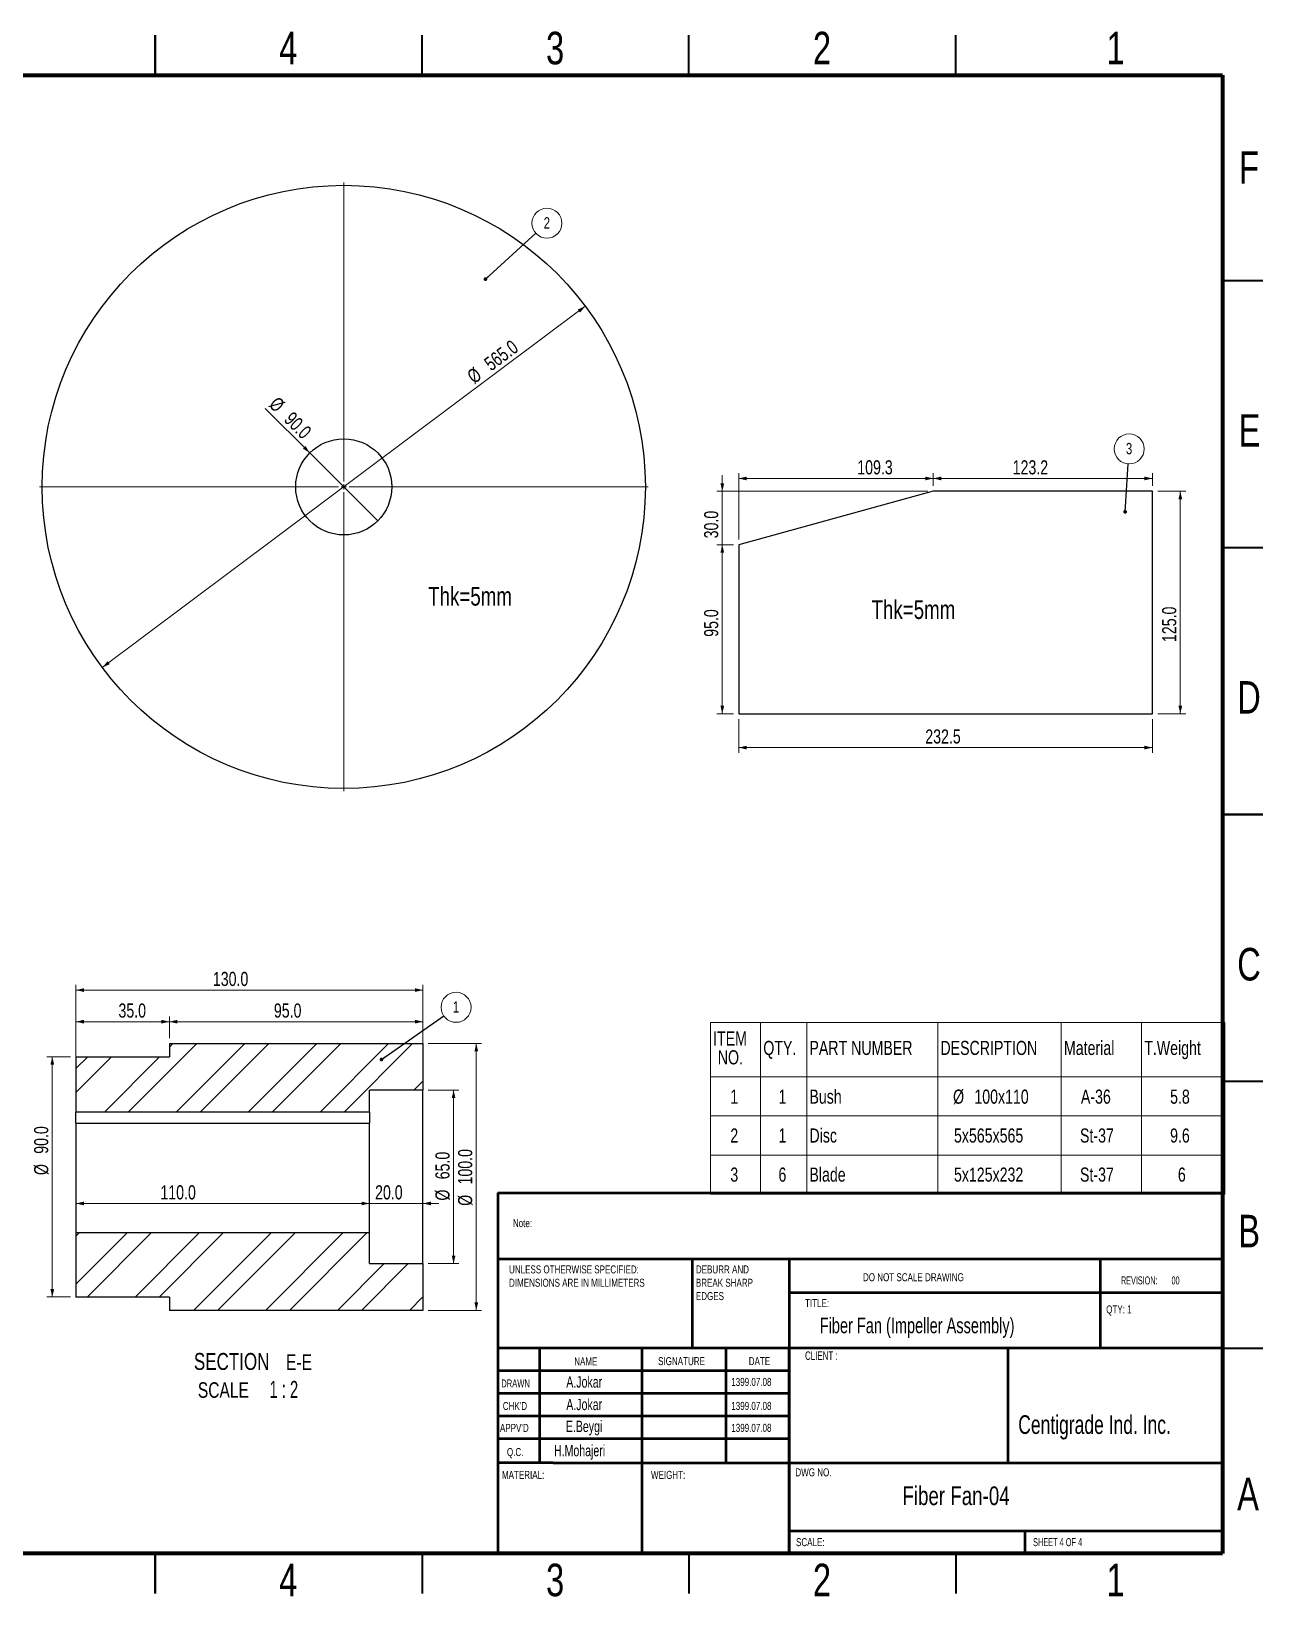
# Paper-space layout 'Sheet4' of a CAD drawing. Header units: millimetres. Extents: x 2 to 418, y 2 to 295.
# Drawn here: x 186.8 to 417.5, y 1.9 to 295.2 of the extents above; entities that cross this region are included whole.
import ezdxf

# ---------------------------------------------------------------- set-up
doc = ezdxf.new("R2010")
doc.units = ezdxf.units.MM
doc.styles.add('SLDTEXTSTYLE0', font='TXT', dxfattribs={"width": 0.75})
doc.styles.add('SLDTEXTSTYLE1', font='TXT', dxfattribs={"width": 0.686449})
doc.styles.add('SLDTEXTSTYLE2', font='TXT', dxfattribs={"width": 0.652778})
doc.styles.add('SLDTEXTSTYLE3', font='TXT', dxfattribs={"width": 0.6875})
doc.styles.add('SLDTEXTSTYLE4', font='TXT', dxfattribs={"width": 0.7})
doc.styles.add('SLDTEXTSTYLE6', font='TXT', dxfattribs={"width": 0.65})
doc.dimstyles.new('SLDDIMSTYLE1', dxfattribs={"dimtxt": 0.18, "dimasz": 0.7, "dimexe": 0, "dimexo": 0.0625, "dimgap": 0, "dimtad": 0, "dimtih": 1, "dimtoh": 1, "dimdec": 0, "dimrnd": 1e-09, "dimzin": 0, "dimdsep": 46, "dimtxsty": 'Standard', "dimblk1": 'DOT', "dimblk2": 'DOT', "dimsah": 1, "dimcen": 0.09, "dimadec": 0, "dimazin": 0, "dimtfac": 0.7, "dimtdec": 0, "dimtofl": 0, "dimtmove": 0, "dimatfit": 3, "dimldrblk": 'DOT', "dimfxl": 0, "dimfrac": 2, "dimtolj": 1, "dimtzin": 0, "dimarcsym": 0})
doc.dimstyles.new('SLDDIMSTYLE30', dxfattribs={"dimtxt": 2.645833, "dimasz": 1.5, "dimexe": 0, "dimexo": 0.0625, "dimgap": 0.661458, "dimtad": 1, "dimdec": 1, "dimlfac": 5, "dimrnd": 1e-09, "dimzin": 4, "dimdsep": 46, "dimtxsty": 'SLDTEXTSTYLE0', "dimblk1": 'NONE', "dimsah": 1, "dimcen": 0, "dimadec": 0, "dimazin": 1, "dimtfac": 1, "dimtdec": 1, "dimtmove": 0, "dimatfit": 3, "dimldrblk": 'NONE', "dimfxl": 0, "dimfrac": 2, "dimtolj": 1, "dimtzin": 12, "dimarcsym": 0})
doc.dimstyles.new('SLDDIMSTYLE34', dxfattribs={"dimtxt": 2.645833, "dimasz": 1.5, "dimexe": 0, "dimexo": 0.0625, "dimgap": 0.661458, "dimtad": 1, "dimdec": 1, "dimlfac": 3, "dimrnd": 1e-09, "dimzin": 4, "dimdsep": 46, "dimtxsty": 'SLDTEXTSTYLE0', "dimsah": 1, "dimcen": 0.09, "dimadec": 0, "dimazin": 1, "dimtfac": 1, "dimtdec": 1, "dimtofl": 0, "dimtmove": 0, "dimatfit": 3, "dimfxl": 0, "dimfrac": 2, "dimtolj": 1, "dimtzin": 12, "dimarcsym": 0})
doc.dimstyles.new('SLDDIMSTYLE37', dxfattribs={"dimtxt": 2.645833, "dimasz": 1.5, "dimexe": 0, "dimexo": 0.0625, "dimgap": 0.661458, "dimtad": 1, "dimdec": 1, "dimlfac": 5, "dimrnd": 1e-09, "dimzin": 4, "dimdsep": 46, "dimtxsty": 'SLDTEXTSTYLE0', "dimsah": 1, "dimcen": 0, "dimadec": 0, "dimazin": 1, "dimtfac": 1, "dimtdec": 1, "dimtmove": 0, "dimatfit": 3, "dimfxl": 0, "dimfrac": 2, "dimtolj": 1, "dimtzin": 12, "dimarcsym": 0})
doc.dimstyles.new('SLDDIMSTYLE4', dxfattribs={"dimtxt": 2.645833, "dimasz": 1.5, "dimexe": 0, "dimexo": 0.0625, "dimgap": 0.661458, "dimtad": 1, "dimdec": 1, "dimlfac": 2, "dimrnd": 1e-09, "dimzin": 4, "dimdsep": 46, "dimtxsty": 'SLDTEXTSTYLE0', "dimsah": 1, "dimcen": 0.09, "dimadec": 0, "dimazin": 1, "dimtfac": 1, "dimtdec": 1, "dimtofl": 0, "dimtmove": 0, "dimatfit": 3, "dimfxl": 0, "dimfrac": 2, "dimtolj": 1, "dimtzin": 12, "dimarcsym": 0})
doc.dimstyles.new('SLDDIMSTYLE40', dxfattribs={"dimtxt": 2.645833, "dimasz": 1.5, "dimexe": 0, "dimexo": 0.0625, "dimgap": 0.661458, "dimtad": 1, "dimdec": 1, "dimlfac": 3, "dimrnd": 1e-09, "dimzin": 12, "dimdsep": 46, "dimtxsty": 'SLDTEXTSTYLE0', "dimsah": 1, "dimcen": 0.09, "dimadec": 0, "dimazin": 3, "dimtfac": 1, "dimtdec": 1, "dimtofl": 0, "dimtmove": 0, "dimatfit": 3, "dimfxl": 0, "dimfrac": 2, "dimtolj": 1, "dimtzin": 12, "dimarcsym": 0})
doc.dimstyles.new('SLDDIMSTYLE41', dxfattribs={"dimtxt": 2.645833, "dimasz": 1.5, "dimexe": 0, "dimexo": 0.0625, "dimgap": 0.661458, "dimtad": 1, "dimdec": 1, "dimlfac": 3, "dimrnd": 1e-09, "dimzin": 4, "dimdsep": 46, "dimtxsty": 'SLDTEXTSTYLE0', "dimsah": 1, "dimcen": 0.09, "dimadec": 0, "dimazin": 1, "dimtfac": 1, "dimtdec": 1, "dimtmove": 0, "dimatfit": 0, "dimfxl": 0, "dimfrac": 2, "dimtolj": 1, "dimtzin": 12, "dimarcsym": 0})
doc.dimstyles.new('SLDDIMSTYLE45', dxfattribs={"dimtxt": 2.645833, "dimasz": 1.5, "dimexe": 0, "dimexo": 0.0625, "dimgap": 0.661458, "dimtad": 1, "dimdec": 1, "dimlfac": 2, "dimrnd": 1e-09, "dimzin": 4, "dimdsep": 46, "dimtxsty": 'SLDTEXTSTYLE0', "dimsah": 1, "dimcen": 0.09, "dimadec": 0, "dimazin": 1, "dimtfac": 1, "dimtdec": 1, "dimtmove": 0, "dimatfit": 0, "dimfxl": 0, "dimfrac": 2, "dimtolj": 1, "dimtzin": 12, "dimarcsym": 0})

# ---------------------------------------------------------------- blocks, each defined once
blk = doc.blocks.new('SW_NOTE_69')
at = {"color": 0, "linetype": 'Continuous', "lineweight": 0, "char_height": 1.5, "attachment_point": 1, "style": 'SLDTEXTSTYLE0'}
for s, insert in [('UNLESS OTHERWISE SPECIFIED:', (0, 1.93)), ('DIMENSIONS ARE IN MILLIMETERS', (0, -0.57))]:
    blk.add_mtext(s, dxfattribs=dict(at, insert=insert))
blk = doc.blocks.new('SW_NOTE_70')
at = {"color": 0, "linetype": 'Continuous', "lineweight": 0, "char_height": 1.5, "attachment_point": 1, "style": 'SLDTEXTSTYLE0'}
for s, insert in [('DEBURR AND', (0, 1.93)), ('BREAK SHARP', (0, -0.57)), ('EDGES', (0, -3.07))]:
    blk.add_mtext(s, dxfattribs=dict(at, insert=insert))
blk = doc.blocks.new('SW_TABLEANNOTATION_2')
at = {"color": 0, "linetype": 'Continuous', "lineweight": 0}
for p, q in [((0, 0), (0, -32.17)), ((96.35, 0), (0, 0)), ((96.35, -32.17), (96.35, 0)), ((9.41, 0), (9.41, -10.19)), ((18.05, 0), (18.05, -10.19)), ((42.59, 0), (42.59, -10.19)), ((65.74, 0), (65.74, -10.19)), ((80.77, 0), (80.77, -10.19)), ((0, -10.19), (96.35, -10.19)), ((9.41, -10.19), (9.41, -32.17)), ((18.05, -10.19), (18.05, -32.17)), ((42.59, -10.19), (42.59, -32.17)), ((65.74, -10.19), (65.74, -32.17)), ((80.77, -10.19), (80.77, -32.17)), ((0, -17.51), (96.35, -17.51)), ((0, -24.84), (96.35, -24.84)), ((0, -32.17), (96.35, -32.17))]:
    blk.add_line(p, q, dxfattribs=at)
at = {"color": 0, "linetype": 'Continuous', "lineweight": 0, "attachment_point": 1, "style": 'SLDTEXTSTYLE0'}
for s, insert, char_height in [('ITEM', (0.5, -1.68), 2.646), ('NO.', (1.38, -5.21), 2.646), ('QTY.', (9.91, -3.45), 2.646), ('PART NUMBER', (18.55, -3.45), 2.6458), ('DESCRIPTION', (43.09, -3.45), 2.6458), ('Material', (66.24, -3.45), 2.646), ('T.Weight', (81.27, -3.45), 2.646), ('1', (3.73, -12.58), 2.65), ('1', (12.75, -12.58), 2.65), ('Bush', (18.55, -12.58), 2.646), ('%%c', (45.46, -12.58), 2.646), ('100x110', (49.45, -12.58), 2.646), ('A-36', (69.41, -12.58), 2.646), ('5.8', (86.12, -12.58), 2.646), ('2', (3.73, -19.86), 2.65), ('1', (12.75, -19.86), 2.65), ('Disc', (18.55, -19.86), 2.646), ('5x565x565', (45.63, -19.86), 2.646), ('St-37', (69.24, -19.86), 2.646), ('9.6', (86.12, -19.86), 2.646), ('3', (3.73, -27.18), 2.65), ('6', (12.75, -27.18), 2.65), ('Blade', (18.55, -27.18), 2.646), ('5x125x232', (45.63, -27.18), 2.646), ('St-37', (69.24, -27.18), 2.646), ('6', (87.58, -27.18), 2.65)]:
    blk.add_mtext(s, dxfattribs=dict(at, insert=insert, char_height=char_height))
blk = doc.blocks.new('_D_131')
at = {"color": 7, "linetype": 'Continuous', "lineweight": 18}
blk.add_line((290.59, 243.69), (200.1, 176.01), dxfattribs=at)
for points in [[(290.59, 243.69), (289.18, 243.07), (289.6, 242.51)], [(200.1, 176.01), (201.51, 176.63), (201.09, 177.19)]]:
    blk.add_solid(points, dxfattribs=at)
at = {"color": 7, "linetype": 'Continuous', "lineweight": 18, "char_height": 2.646, "attachment_point": 1, "rotation": 36.7906, "style": 'SLDTEXTSTYLE0'}
for s, insert in [('565.0', (271.38, 233.58)), ('%%c', (268.18, 231.18))]:
    blk.add_mtext(s, dxfattribs=dict(at, insert=insert))
blk = doc.blocks.new('_D_132')
at = {"color": 7, "linetype": 'Continuous', "lineweight": 18}
for q in [(230.63, 224.56), (251.71, 203.49)]:
    blk.add_line((238.98, 216.22), q, dxfattribs=at)
blk.add_solid([(238.98, 216.22), (238.17, 217.52), (237.67, 217.03)], dxfattribs=at)
at = {"color": 7, "linetype": 'Continuous', "lineweight": 18, "char_height": 2.646, "attachment_point": 1, "rotation": 315, "style": 'SLDTEXTSTYLE0'}
for s, insert in [('%%c', (233.03, 226.96)), ('90.0', (235.85, 224.14))]:
    blk.add_mtext(s, dxfattribs=dict(at, insert=insert))
blk = doc.blocks.new('_NONE')
blk = doc.blocks.new('SW_NOTE_81')
at = {"color": 0, "linetype": 'Continuous', "lineweight": 0}
blk.add_circle((2.08, 1.89), 2.81, dxfattribs=at)
at = {"color": 0, "linetype": 'Continuous', "lineweight": 0, "insert": (2.06, 3.01), "char_height": 2.12, "attachment_point": 2, "style": 'SLDTEXTSTYLE0'}
blk.add_mtext('2', dxfattribs=at)
blk = doc.blocks.new('_DOT')
at = {"color": 0, "linetype": 'ByBlock', "lineweight": -2}
blk.add_line((-0.5, 0), (-1, 0), dxfattribs=at)
at = {"color": 0, "linetype": 'ByBlock', "const_width": 0.5}
blk.add_lwpolyline([(-0.25, 0, 1), (0.25, 0, 1)], format="xyb", close=True, dxfattribs=at)
blk = doc.blocks.new('SW_CENTERMARKSYMBOL_27')
at = {"color": 0, "linetype": 'Continuous', "lineweight": 0}
for p, q in [((0, 1), (0, 57)), ((-1, 0), (-57, 0)), ((0, 0), (-0.5, 0)), ((0, 0), (0, 0.5)), ((0, 0), (0, -0.5)), ((0, 0), (0.5, 0)), ((1, 0), (57, 0)), ((0, -1), (0, -57))]:
    blk.add_line(p, q, dxfattribs=at)
blk = doc.blocks.new('_D_133')
at = {"color": 7, "linetype": 'Continuous', "lineweight": 18}
for p, q in [((319.33, 166.36), (319.33, 160.01)), ((396.83, 166.36), (396.83, 160.01)), ((319.33, 161.01), (396.83, 161.01))]:
    blk.add_line(p, q, dxfattribs=at)
for points in [[(319.33, 161.01), (320.83, 160.66), (320.83, 161.36)], [(396.83, 161.01), (395.33, 161.36), (395.33, 160.66)]]:
    blk.add_solid(points, dxfattribs=at)
at = {"color": 7, "linetype": 'Continuous', "lineweight": 18, "insert": (354.29, 164.42), "char_height": 2.646, "attachment_point": 1, "style": 'SLDTEXTSTYLE0'}
blk.add_mtext('232.5', dxfattribs=at)
blk = doc.blocks.new('_D_134')
at = {"color": 7, "linetype": 'Continuous', "lineweight": 18}
for p, q in [((318.33, 199.02), (315.26, 199.02)), ((316.26, 199.02), (316.26, 167.36)), ((318.33, 167.36), (315.26, 167.36))]:
    blk.add_line(p, q, dxfattribs=at)
for points in [[(316.26, 199.02), (315.91, 197.52), (316.61, 197.52)], [(316.26, 167.36), (316.61, 168.86), (315.91, 168.86)]]:
    blk.add_solid(points, dxfattribs=at)
at = {"color": 7, "linetype": 'Continuous', "lineweight": 18, "insert": (312.85, 181.76), "char_height": 2.646, "attachment_point": 1, "rotation": 90, "style": 'SLDTEXTSTYLE0'}
blk.add_mtext('95.0', dxfattribs=at)
blk = doc.blocks.new('_D_135')
at = {"color": 7, "linetype": 'Continuous', "lineweight": 18}
for p, q in [((397.83, 209.02), (403.07, 209.02)), ((402.07, 167.36), (402.07, 209.02)), ((397.83, 167.36), (403.07, 167.36))]:
    blk.add_line(p, q, dxfattribs=at)
for points in [[(402.07, 209.02), (401.72, 207.52), (402.42, 207.52)], [(402.07, 167.36), (402.42, 168.86), (401.72, 168.86)]]:
    blk.add_solid(points, dxfattribs=at)
at = {"color": 7, "linetype": 'Continuous', "lineweight": 18, "insert": (398.66, 180.78), "char_height": 2.646, "attachment_point": 1, "rotation": 90, "style": 'SLDTEXTSTYLE0'}
blk.add_mtext('125.0', dxfattribs=at)
blk = doc.blocks.new('_D_136')
at = {"color": 7, "linetype": 'Continuous', "lineweight": 18}
for p, q in [((355.78, 210.02), (355.78, 212.43)), ((396.83, 211.43), (355.78, 211.43)), ((396.83, 210.02), (396.83, 212.43))]:
    blk.add_line(p, q, dxfattribs=at)
for points in [[(355.78, 211.43), (357.28, 211.08), (357.28, 211.78)], [(396.83, 211.43), (395.33, 211.78), (395.33, 211.08)]]:
    blk.add_solid(points, dxfattribs=at)
at = {"color": 7, "linetype": 'Continuous', "lineweight": 18, "insert": (370.66, 214.84), "char_height": 2.646, "attachment_point": 1, "style": 'SLDTEXTSTYLE0'}
blk.add_mtext('123.2', dxfattribs=at)
blk = doc.blocks.new('_D_137')
at = {"color": 7, "linetype": 'Continuous', "lineweight": 18}
for p, q in [((319.33, 200.02), (319.33, 212.43)), ((355.78, 211.43), (319.33, 211.43)), ((355.78, 210.02), (355.78, 212.43))]:
    blk.add_line(p, q, dxfattribs=at)
for points in [[(319.33, 211.43), (320.83, 211.08), (320.83, 211.78)], [(355.78, 211.43), (354.28, 211.78), (354.28, 211.08)]]:
    blk.add_solid(points, dxfattribs=at)
at = {"color": 7, "linetype": 'Continuous', "lineweight": 18, "insert": (341.55, 214.84), "char_height": 2.646, "attachment_point": 1, "style": 'SLDTEXTSTYLE0'}
blk.add_mtext('109.3', dxfattribs=at)
blk = doc.blocks.new('_D_138')
at = {"color": 7, "linetype": 'Continuous', "lineweight": 18}
for p, q in [((316.26, 209.02), (316.26, 212.02)), ((354.78, 209.02), (315.26, 209.02)), ((316.26, 199.02), (316.26, 209.02)), ((318.33, 199.02), (315.26, 199.02)), ((316.26, 199.02), (316.26, 196.02))]:
    blk.add_line(p, q, dxfattribs=at)
for points in [[(316.26, 209.02), (316.61, 210.52), (315.91, 210.52)], [(316.26, 199.02), (315.91, 197.52), (316.61, 197.52)]]:
    blk.add_solid(points, dxfattribs=at)
at = {"color": 7, "linetype": 'Continuous', "lineweight": 18, "insert": (312.85, 200.21), "char_height": 2.646, "attachment_point": 1, "rotation": 90, "style": 'SLDTEXTSTYLE0'}
blk.add_mtext('30.0', dxfattribs=at)
blk = doc.blocks.new('SW_NOTE_82')
at = {"color": 0, "linetype": 'Continuous', "lineweight": 0}
blk.add_circle((0.18, 2.8), 2.81, dxfattribs=at)
at = {"color": 0, "linetype": 'Continuous', "lineweight": 0, "insert": (0.16, 3.92), "char_height": 2.12, "attachment_point": 2, "style": 'SLDTEXTSTYLE0'}
blk.add_mtext('3', dxfattribs=at)
blk = doc.blocks.new('_D_145')
at = {"color": 7, "linetype": 'Continuous', "lineweight": 18}
for p, q in [((195.17, 91.64), (195.17, 116.58)), ((260.17, 115.58), (195.17, 115.58)), ((260.17, 97.83), (260.17, 116.58))]:
    blk.add_line(p, q, dxfattribs=at)
for points in [[(195.17, 115.58), (196.67, 115.23), (196.67, 115.93)], [(260.17, 115.58), (258.67, 115.93), (258.67, 115.23)]]:
    blk.add_solid(points, dxfattribs=at)
at = {"color": 7, "linetype": 'Continuous', "lineweight": 18, "insert": (220.82, 118.99), "char_height": 2.646, "attachment_point": 1, "style": 'SLDTEXTSTYLE0'}
blk.add_mtext('130.0', dxfattribs=at)
blk = doc.blocks.new('_D_146')
at = {"color": 7, "linetype": 'Continuous', "lineweight": 18}
for p, q in [((261.17, 96.83), (266.92, 96.83)), ((265.92, 96.83), (265.92, 64.33)), ((261.17, 64.33), (266.92, 64.33))]:
    blk.add_line(p, q, dxfattribs=at)
for points in [[(265.92, 96.83), (265.57, 95.33), (266.27, 95.33)], [(265.92, 64.33), (266.27, 65.83), (265.57, 65.83)]]:
    blk.add_solid(points, dxfattribs=at)
at = {"color": 7, "linetype": 'Continuous', "lineweight": 18, "char_height": 2.646, "attachment_point": 1, "rotation": 90, "style": 'SLDTEXTSTYLE0'}
for s, insert in [('65.0', (262.51, 80.13)), ('%%c', (262.51, 76.14))]:
    blk.add_mtext(s, dxfattribs=dict(at, insert=insert))
blk = doc.blocks.new('_D_147')
at = {"color": 7, "linetype": 'Continuous', "lineweight": 18}
for p, q in [((194.17, 103.08), (189.74, 103.08)), ((190.74, 103.08), (190.74, 58.08)), ((194.17, 58.08), (189.74, 58.08))]:
    blk.add_line(p, q, dxfattribs=at)
for points in [[(190.74, 103.08), (190.39, 101.58), (191.09, 101.58)], [(190.74, 58.08), (191.09, 59.58), (190.39, 59.58)]]:
    blk.add_solid(points, dxfattribs=at)
at = {"color": 7, "linetype": 'Continuous', "lineweight": 18, "char_height": 2.646, "attachment_point": 1, "rotation": 90, "style": 'SLDTEXTSTYLE0'}
for s, insert in [('90.0', (187.33, 84.91)), ('%%c', (187.33, 80.92))]:
    blk.add_mtext(s, dxfattribs=dict(at, insert=insert))
blk = doc.blocks.new('_D_148')
at = {"color": 7, "linetype": 'Continuous', "lineweight": 18}
for p, q in [((261.17, 105.58), (271.17, 105.58)), ((270.17, 105.58), (270.17, 55.58)), ((261.17, 55.58), (271.17, 55.58))]:
    blk.add_line(p, q, dxfattribs=at)
for points in [[(270.17, 105.58), (269.82, 104.08), (270.52, 104.08)], [(270.17, 55.58), (270.52, 57.08), (269.82, 57.08)]]:
    blk.add_solid(points, dxfattribs=at)
at = {"color": 7, "linetype": 'Continuous', "lineweight": 18, "char_height": 2.646, "attachment_point": 1, "rotation": 90, "style": 'SLDTEXTSTYLE0'}
for s, insert in [('100.0', (266.76, 79.16)), ('%%c', (266.76, 75.16))]:
    blk.add_mtext(s, dxfattribs=dict(at, insert=insert))
blk = doc.blocks.new('_D_149')
at = {"color": 7, "linetype": 'Continuous', "lineweight": 18}
for p, q in [((212.67, 106.58), (212.67, 110.66)), ((212.67, 109.66), (260.17, 109.66)), ((260.17, 106.58), (260.17, 110.66))]:
    blk.add_line(p, q, dxfattribs=at)
for points in [[(212.67, 109.66), (214.17, 109.31), (214.17, 110.01)], [(260.17, 109.66), (258.67, 110.01), (258.67, 109.31)]]:
    blk.add_solid(points, dxfattribs=at)
at = {"color": 7, "linetype": 'Continuous', "lineweight": 18, "insert": (232.25, 113.07), "char_height": 2.646, "attachment_point": 1, "style": 'SLDTEXTSTYLE0'}
blk.add_mtext('95.0', dxfattribs=at)
blk = doc.blocks.new('_D_150')
at = {"color": 7, "linetype": 'Continuous', "lineweight": 18}
for p, q in [((195.17, 104.08), (195.17, 110.66)), ((195.17, 109.66), (212.67, 109.66)), ((212.67, 106.58), (212.67, 110.66))]:
    blk.add_line(p, q, dxfattribs=at)
for points in [[(195.17, 109.66), (196.67, 109.31), (196.67, 110.01)], [(212.67, 109.66), (211.17, 110.01), (211.17, 109.31)]]:
    blk.add_solid(points, dxfattribs=at)
at = {"color": 7, "linetype": 'Continuous', "lineweight": 18, "insert": (203.13, 113.07), "char_height": 2.646, "attachment_point": 1, "style": 'SLDTEXTSTYLE0'}
blk.add_mtext('35.0', dxfattribs=at)
blk = doc.blocks.new('_D_151')
at = {"color": 7, "linetype": 'Continuous', "lineweight": 18}
for p, q in [((250.17, 71.08), (250.17, 76.6)), ((260.17, 65.33), (260.17, 76.6)), ((250.17, 75.6), (247.17, 75.6)), ((250.17, 75.6), (260.17, 75.6)), ((260.17, 75.6), (263.17, 75.6))]:
    blk.add_line(p, q, dxfattribs=at)
for points in [[(250.17, 75.6), (248.67, 75.95), (248.67, 75.25)], [(260.17, 75.6), (261.67, 75.25), (261.67, 75.95)]]:
    blk.add_solid(points, dxfattribs=at)
at = {"color": 7, "linetype": 'Continuous', "lineweight": 18, "insert": (251.21, 79.01), "char_height": 2.646, "attachment_point": 1, "style": 'SLDTEXTSTYLE0'}
blk.add_mtext('20.0', dxfattribs=at)
blk = doc.blocks.new('_D_152')
at = {"color": 7, "linetype": 'Continuous', "lineweight": 18}
blk.add_line((250.17, 75.6), (195.17, 75.6), dxfattribs=at)
for points in [[(195.17, 75.6), (196.67, 75.25), (196.67, 75.95)], [(250.17, 75.6), (248.67, 75.95), (248.67, 75.25)]]:
    blk.add_solid(points, dxfattribs=at)
at = {"color": 7, "linetype": 'Continuous', "lineweight": 18, "insert": (210.99, 79.01), "char_height": 2.646, "attachment_point": 1, "style": 'SLDTEXTSTYLE0'}
blk.add_mtext('110.0', dxfattribs=at)
blk = doc.blocks.new('SW_NOTE_83')
at = {"color": 0, "linetype": 'Continuous', "lineweight": 0, "attachment_point": 2}
for s, insert, char_height, style in [('SECTION', (8.68, 4.09), 3.175, 'SLDTEXTSTYLE0'), ('E-E', (21.3, 3.83), 2.91, 'SLDTEXTSTYLE0'), ('SCALE', (7.13, -1.4), 2.91, 'SLDTEXTSTYLE0'), ('1 : 2', (18.45, -1.14), 3.175, 'SLDTEXTSTYLE6')]:
    blk.add_mtext(s, dxfattribs=dict(at, insert=insert, char_height=char_height, style=style))
blk = doc.blocks.new('SW_NOTE_84')
at = {"color": 0, "linetype": 'Continuous', "lineweight": 0}
blk.add_circle((2.3, 1.61), 2.81, dxfattribs=at)
at = {"color": 0, "linetype": 'Continuous', "lineweight": 0, "insert": (2.28, 2.73), "char_height": 2.12, "attachment_point": 2, "style": 'SLDTEXTSTYLE0'}
blk.add_mtext('1', dxfattribs=at)

psp = doc.layouts.new('Sheet4')

# ---------------------------------------------------------------- hatches: boundary and pattern name
at = {"linetype": 'Continuous', "lineweight": 18}
h = psp.add_hatch(dxfattribs=at)
h.set_pattern_fill('ANSI32', angle=3e-322, style=0)
h.paths.add_polyline_path([(212.669153, 103.075298), (195.169153, 103.075298), (195.169153, 92.725298), (250.169153, 92.725298), (250.169153, 96.825298), (260.169153, 96.825298), (260.169153, 105.575298), (212.669153, 105.575298)], flags=0)
h = psp.add_hatch(dxfattribs=at)
h.set_pattern_fill('ANSI32', angle=3e-322, style=0)
h.paths.add_polyline_path([(250.169153, 70.075298), (195.169153, 70.075298), (195.169153, 58.075298), (212.669153, 58.075298), (212.669153, 55.575298), (260.169153, 55.575298), (260.169153, 64.325298), (250.169153, 64.325298)], flags=0)

# ---------------------------------------------------------------- linework, layer by layer
at = {"color": 7, "linetype": 'Continuous', "lineweight": 35}
for p, q in [((210, 294.5), (210, 287)), ((210, 287), (210, 294.5)), ((260, 287), (260, 294.5)), ((310, 287), (310, 294.5)), ((360, 287), (360, 294.5)), ((410, 248.5), (417.5, 248.5)), ((410, 198.5), (417.5, 198.5)), ((417.5, 148.5), (410, 148.5)), ((410, 148.5), (417.5, 148.5)), ((410, 98.5), (417.5, 98.5)), ((410, 48.5), (417.5, 48.5)), ((210, 2.5), (210, 10)), ((210, 10), (210, 2.5)), ((260, 10), (260, 2.5)), ((310, 10), (310, 2.5)), ((360, 10), (360, 2.5))]:
    psp.add_line(p, q, dxfattribs=at)
at = {"color": 7, "linetype": 'Continuous', "lineweight": 70}
for p, q in [((10, 287), (410, 287)), ((410, 287), (410, 10)), ((410, 10), (10, 10))]:
    psp.add_line(p, q, dxfattribs=at)
at = {"color": 7, "linetype": 'Continuous', "lineweight": 25}
for p, q in [((355.78309, 209.024846), (319.334025, 199.024845)), ((396.834025, 209.024846), (355.78309, 209.024846)), ((396.834025, 167.358178), (396.834025, 209.024846)), ((319.334025, 199.024845), (319.334025, 167.358178)), ((319.334025, 167.358178), (396.834025, 167.358178)), ((195.169156, 103.075299), (195.169156, 92.725298)), ((195.169156, 103.075299), (212.669154, 103.075299)), ((212.669154, 105.575298), (212.669154, 103.075299)), ((212.669154, 105.575298), (260.169153, 105.575298)), ((260.169153, 105.575298), (260.169153, 96.825297)), ((260.169153, 96.825297), (250.169154, 96.825297)), ((250.169154, 92.725298), (250.169154, 96.825297)), ((260.169153, 64.325298), (260.169153, 96.825297)), ((250.169154, 92.725298), (195.169156, 92.725298)), ((195.169156, 90.637604), (195.169156, 92.725298)), ((250.169154, 92.725298), (250.169154, 90.637604)), ((195.169156, 90.637604), (250.169154, 90.637604)), ((195.169156, 90.637604), (195.169156, 70.075298)), ((250.169154, 70.075298), (250.169154, 90.637604)), ((195.169156, 70.075298), (195.169156, 58.075297)), ((250.169154, 70.075298), (195.169156, 70.075298)), ((250.169154, 64.325298), (250.169154, 70.075298)), ((250.169154, 64.325298), (260.169153, 64.325298)), ((260.169153, 64.325298), (260.169153, 55.575297)), ((212.669154, 58.075297), (195.169156, 58.075297)), ((212.669154, 58.075297), (212.669154, 55.575297)), ((260.169153, 55.575297), (212.669154, 55.575297))]:
    psp.add_line(p, q, dxfattribs=at)
at = {"color": 7, "linetype": 'Continuous', "lineweight": 50}
for p, q in [((274.2, 77.597005), (410, 77.597005)), ((274.2, 77.597005), (274.2, 65.25)), ((274.2, 65.25), (410, 65.25)), ((274.2, 65.25), (274.2, 10.25)), ((310.6, 65.25), (310.6, 48.5)), ((328.8, 65.25), (328.8, 10)), ((387.090026, 48.5), (387.090026, 65.25)), ((410, 58.875), (328.8, 58.875)), ((410, 48.5), (274.2, 48.5)), ((282, 48.5), (282, 27)), ((301.190952, 48.5), (301.190952, 10.25)), ((316.906076, 48.5), (316.906076, 27)), ((328.8, 10.25), (328.8, 48.5)), ((369.78594, 27), (369.78594, 48.5)), ((328.8, 44.25), (274.2, 44.25)), ((328.8, 40), (274.2, 40)), ((328.8, 35.75), (274.2, 35.75)), ((328.8, 31.5), (274.2, 31.5)), ((284.6, 27), (274.2, 27)), ((284.6, 27), (410, 27)), ((328.8, 14.25), (410, 14.25)), ((373, 10), (373, 14.25))]:
    psp.add_line(p, q, dxfattribs=at)
at = {"color": 7, "linetype": 'Continuous', "lineweight": 25}
for radius in [56.5, 9]:
    psp.add_circle((245.345747, 209.851277), radius, dxfattribs=at)

# ---------------------------------------------------------------- block references
at = {"color": 7, "linetype": 'Continuous', "lineweight": 0}
for name, p in [('SW_CENTERMARKSYMBOL_27', (245.345747, 209.851277)), ('SW_NOTE_81', (281.326612, 257.35865)), ('SW_NOTE_82', (392.314089, 214.165307)), ('SW_NOTE_84', (264.076033, 110.74023)), ('SW_TABLEANNOTATION_2', (314.03304, 109.515046)), ('SW_NOTE_69', (276.30883, 62.069489)), ('SW_NOTE_70', (311.309216, 62.06949)), ('SW_NOTE_83', (215.660744, 43.500171))]:
    psp.add_blockref(name, p, dxfattribs=at)

# ---------------------------------------------------------------- texts
for s, insert, char_height, attachment_point, style in [('4', (234.938617, 295.11369), 6.096, 2, 'SLDTEXTSTYLE0'), ('3', (284.938617, 295.11369), 6.096, 2, 'SLDTEXTSTYLE0'), ('2', (334.938617, 295.11369), 6.096, 2, 'SLDTEXTSTYLE0'), ('1', (389.938617, 295.11369), 6.096, 2, 'SLDTEXTSTYLE0'), ('F', (414.9365, 272.72569), 6.096, 2, 'SLDTEXTSTYLE0'), ('E', (415.010583, 223.47569), 6.096, 2, 'SLDTEXTSTYLE0'), ('Thk=5mm', (261.150375, 191.103419), 3.5, 1, 'SLDTEXTSTYLE0'), ('Thk=5mm', (344.211584, 188.609552), 3.5, 1, 'SLDTEXTSTYLE0'), ('D', (414.93015, 173.47569), 6.096, 2, 'SLDTEXTSTYLE0'), ('C', (414.9365, 123.47569), 6.096, 2, 'SLDTEXTSTYLE0'), ('B', (414.953433, 73.47569), 6.096, 2, 'SLDTEXTSTYLE0'), ('Note:', (277.03228, 72.666299), 1.5, 1, 'SLDTEXTSTYLE0'), ('DO NOT SCALE DRAWING', (342.614641, 62.532994), 1.5, 1, 'SLDTEXTSTYLE0'), ('REVISION:       00', (390.95489, 61.934773), 1.5, 1, 'SLDTEXTSTYLE2'), ('TITLE:', (331.759515, 57.683927), 1.5, 1, 'SLDTEXTSTYLE0'), ('QTY: 1', (388.178664, 56.503091), 1.5, 1, 'SLDTEXTSTYLE0'), ('Fiber Fan (Impeller Assembly)', (334.514529, 54.203303), 2.91041667, 1, 'SLDTEXTSTYLE4'), ('CLIENT :', (331.759515, 47.885269), 1.5875, 1, 'SLDTEXTSTYLE4'), ('NAME', (288.522239, 46.751483), 1.5, 1, 'SLDTEXTSTYLE0'), ('SIGNATURE', (304.233588, 46.811756), 1.5, 1, 'SLDTEXTSTYLE0'), ('DATE', (321.217826, 46.811756), 1.5, 1, 'SLDTEXTSTYLE0'), ('DRAWN', (274.843363, 42.634781), 1.5, 1, 'SLDTEXTSTYLE1'), ('A.Jokar', (287.033238, 43.219213), 2.1166667, 1, 'SLDTEXTSTYLE4'), ('1399.07.08', (317.943649, 42.916931), 1.5, 1, 'SLDTEXTSTYLE0'), ("CHK'D", (275.139222, 38.411853), 1.5, 1, 'SLDTEXTSTYLE0'), ('A.Jokar', (287.033238, 38.996284), 2.1166667, 1, 'SLDTEXTSTYLE4'), ('1399.07.08', (317.943649, 38.425533), 1.5, 1, 'SLDTEXTSTYLE0'), ('Centigrade Ind. Inc.', (371.707574, 35.923416), 3.5, 1, 'SLDTEXTSTYLE4'), ("APPV'D", (274.601722, 34.315867), 1.5, 1, 'SLDTEXTSTYLE0'), ('E.Beygi', (286.947004, 34.900298), 2.1166667, 1, 'SLDTEXTSTYLE4'), ('1399.07.08', (317.943649, 34.315867), 1.5, 1, 'SLDTEXTSTYLE0'), ('Q.C.', (275.915394, 29.775636), 1.5, 1, 'SLDTEXTSTYLE0'), ('H.Mohajeri', (284.734303, 30.360067), 2.1166667, 1, 'SLDTEXTSTYLE4'), ('MATERIAL:', (274.975238, 25.504662), 1.5, 1, 'SLDTEXTSTYLE0'), ('WEIGHT:', (302.893607, 25.503246), 1.4986, 1, 'SLDTEXTSTYLE0'), ('DWG NO.', (329.953002, 25.986056), 1.5, 1, 'SLDTEXTSTYLE0'), ('A', (414.756583, 24.22569), 6.096, 2, 'SLDTEXTSTYLE0'), ('Fiber Fan-04', (350.004068, 22.58973), 3.5, 1, 'SLDTEXTSTYLE0'), ('SCALE:', (330.073966, 12.900087), 1.5, 1, 'SLDTEXTSTYLE0'), ('SHEET 4 OF 4', (374.478294, 12.900087), 1.5, 1, 'SLDTEXTSTYLE3'), ('4', (234.938617, 8.11369), 6.096, 2, 'SLDTEXTSTYLE0'), ('3', (284.938617, 8.11369), 6.096, 2, 'SLDTEXTSTYLE0'), ('2', (334.938617, 8.11369), 6.096, 2, 'SLDTEXTSTYLE0'), ('1', (389.938617, 8.11369), 6.096, 2, 'SLDTEXTSTYLE0')]:
    psp.add_mtext(s, dxfattribs=dict(at, insert=insert, char_height=char_height, attachment_point=attachment_point, style=style))

# ---------------------------------------------------------------- dimensions: what is measured, and where the dimension line sits
at = {"color": 7, "linetype": 'Continuous', "lineweight": 18}
for p1, p2, dimstyle, picture, middle in [((290.592641, 243.688661), (200.098853, 176.013893), 'SLDDIMSTYLE37', '_D_131', (275.392619, 232.321497)), ((251.709708, 203.487316), (238.981786, 216.215238), 'SLDDIMSTYLE30', '_D_132', (234.359909, 220.837135))]:
    dim = psp.add_diameter_dim_2p(p1=p1, p2=p2, dimstyle=dimstyle, dxfattribs=at)
    dim.commit()
    dim.dimension.update_dxf_attribs({"geometry": picture, "text_midpoint": middle, "dimtype": 163})
for base, p1, p2, dimstyle, picture, middle in [((319.334023, 211.432841), (355.78309, 209.024845), (319.334023, 199.024845), 'SLDDIMSTYLE40', '_D_137', (345.9447, 211.432841)), ((195.169153, 115.575298), (260.169153, 96.825298), (195.169153, 90.637604), 'SLDDIMSTYLE4', '_D_145', (225.218578, 115.575298)), ((212.669153, 109.655392), (195.169153, 103.075298), (212.669153, 105.575298), 'SLDDIMSTYLE4', '_D_150', (206.545732, 109.655392)), ((260.169153, 109.655392), (212.669153, 105.575298), (260.169153, 105.575298), 'SLDDIMSTYLE4', '_D_149', (235.665714, 109.655392)), ((260.169153, 75.599971), (250.169153, 70.075298), (260.169153, 64.325298), 'SLDDIMSTYLE45', '_D_151', (254.625384, 75.599971))]:
    dim = psp.add_linear_dim(base=base, p1=p1, p2=p2, dimstyle=dimstyle, dxfattribs=at)
    dim.commit()
    dim.dimension.update_dxf_attribs({"geometry": picture, "text_midpoint": middle, "dimtype": 160})
for base, p1, p2, angle, dimstyle, picture, middle in [((355.78309, 211.432841), (396.834023, 209.024845), (355.78309, 209.024845), 0, 'SLDDIMSTYLE40', '_D_136', (375.05434, 211.432841)), ((316.264282, 209.024845), (319.334023, 199.024845), (355.78309, 209.024845), 90, 'SLDDIMSTYLE41', '_D_138', (316.264282, 203.632219)), ((402.071131, 209.024845), (396.834023, 167.358178), (396.834023, 209.024845), 90, 'SLDDIMSTYLE34', '_D_135', (402.071131, 185.177087)), ((316.264282, 167.358178), (319.334023, 199.024845), (319.334023, 167.358178), 90, 'SLDDIMSTYLE34', '_D_134', (316.264282, 185.177087)), ((396.834023, 161.014183), (319.334023, 167.358178), (396.834023, 167.358178), 0, 'SLDDIMSTYLE40', '_D_133', (358.692059, 161.014183)), ((195.169153, 75.599971), (250.169153, 70.075298), (195.169153, 70.075298), 0, 'SLDDIMSTYLE4', '_D_152', (215.384215, 75.599971))]:
    dim = psp.add_linear_dim(base=base, p1=p1, p2=p2, angle=angle, dimstyle=dimstyle, dxfattribs=at)
    dim.commit()
    dim.dimension.update_dxf_attribs({"geometry": picture, "text_midpoint": middle, "dimtype": 160})
for base, p1, p2, picture, middle in [((190.744946, 58.075298), (195.169153, 103.075298), (195.169153, 58.075298), '_D_147', (190.744946, 86.332672)), ((270.169153, 55.575298), (260.169153, 105.575298), (260.169153, 55.575298), '_D_148', (270.169153, 81.556205)), ((265.922383, 64.325298), (260.169153, 96.825298), (260.169153, 64.325298), '_D_146', (265.922383, 81.556205))]:
    dim = psp.add_linear_dim(base=base, p1=p1, p2=p2, angle=90, text='%%c<>', dimstyle='SLDDIMSTYLE4', dxfattribs=at)
    dim.commit()
    dim.dimension.update_dxf_attribs({"geometry": picture, "text_midpoint": middle, "dimtype": 160})

# ---------------------------------------------------------------- leaders
at = {"color": 7, "linetype": 'Continuous', "lineweight": 0}
for points in [[(271.891368, 248.776853), (281.326612, 257.35865)], [(391.730342, 205.185967), (392.314089, 214.165307)], [(252.421153, 102.580392), (264.076033, 110.74023)]]:
    psp.add_leader(points, dimstyle='SLDDIMSTYLE1', dxfattribs=at)

doc.saveas('drawing.dxf')
